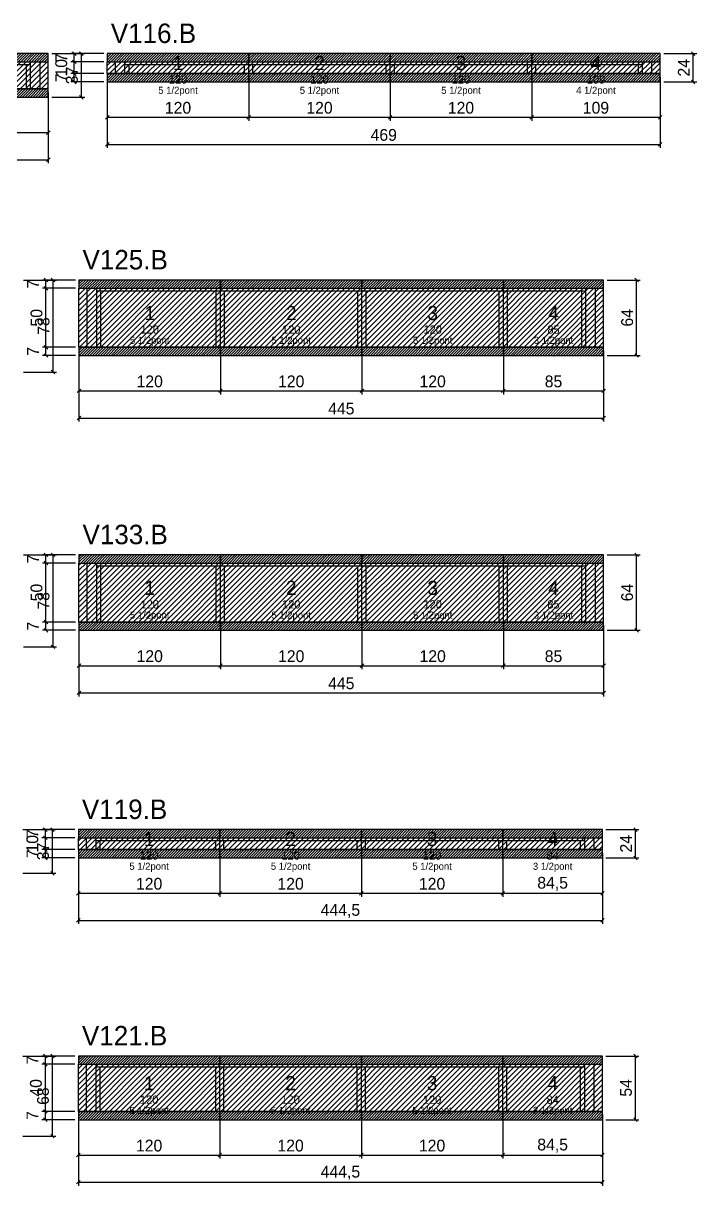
# Model space of a CAD drawing. Extents: x -69 to 3070, y -7480 to 1250.
# Drawn here: x 641 to 1212, y -4122 to -3136 of the extents above; entities that cross this region are included whole.
import ezdxf
from ezdxf.enums import TextEntityAlignment as Align

# ---------------------------------------------------------------- set-up
doc = ezdxf.new("R2010")
doc.units = 0
for name, color, linetype in [('5', 5, 'Continuous'), ('COTA', 241, 'Continuous'), ('NOMENCLATURA', 7, 'Continuous'), ('Painéis', 200, 'Continuous'), ('Reaproveitamento', 251, 'Continuous'), ('SARR_2.2x7', 40, 'Continuous'), ('SARR_3.5x7', 81, 'Continuous'), ('SCO-___-LAJ', 224, 'Continuous'), ('texto', 7, 'Continuous')]:
    doc.layers.add(name, color=color, linetype=linetype)
doc.dimstyles.new('PAINEL', dxfattribs={"dimtxt": 10, "dimasz": 3, "dimexe": 3, "dimexo": 3, "dimgap": 3, "dimtad": 1, "dimblk": 'OBLIQUE', "dimblk1": 'OBLIQUE', "dimcen": 2.5, "dimclrd": 4, "dimclre": 4, "dimclrt": 240, "dimazin": 3, "dimtfac": 1, "dimtmove": 0, "dimatfit": 3})

# ---------------------------------------------------------------- blocks, each defined once
blk = doc.blocks.new('_OBLIQUE')
at = {"color": 0, "linetype": 'BYBLOCK'}
blk.add_line((-0.5, -0.5), (0.5, 0.5), dxfattribs=at)

msp = doc.modelspace()

# ---------------------------------------------------------------- hatches: boundary and pattern name
at = {"layer": 'COTA'}
h = msp.add_hatch(dxfattribs=at)
h.set_pattern_fill('ANSI31', scale=0.5)
h.paths.add_polyline_path([(553, -3169), (662, -3169), (662, -3162), (553, -3162)])
h = msp.add_hatch(dxfattribs=at)
h.set_pattern_fill('ANSI31', scale=0.5)
h.paths.add_polyline_path([(712, -3169), (832, -3169), (832, -3162), (712, -3162)])
h = msp.add_hatch(dxfattribs=at)
h.set_pattern_fill('ANSI31', scale=0.5)
h.paths.add_polyline_path([(832, -3169), (952, -3169), (952, -3162), (832, -3162)])
h = msp.add_hatch(dxfattribs=at)
h.set_pattern_fill('ANSI31', scale=0.5)
h.paths.add_polyline_path([(952, -3169), (1072, -3169), (1072, -3162), (952, -3162)])
h = msp.add_hatch(dxfattribs=at)
h.set_pattern_fill('ANSI31', scale=0.5)
h.paths.add_polyline_path([(1072, -3169), (1181, -3169), (1181, -3162), (1072, -3162)])
h = msp.add_hatch(dxfattribs=at)
h.set_pattern_fill('ANSI31', scale=0.5)
h.paths.add_polyline_path([(712, -3186), (832, -3186), (832, -3179), (712, -3179)])
h = msp.add_hatch(dxfattribs=at)
h.set_pattern_fill('ANSI31', scale=0.5)
h.paths.add_polyline_path([(832, -3186), (952, -3186), (952, -3179), (832, -3179)])
h = msp.add_hatch(dxfattribs=at)
h.set_pattern_fill('ANSI31', scale=0.5)
h.paths.add_polyline_path([(952, -3186), (1072, -3186), (1072, -3179), (952, -3179)])
h = msp.add_hatch(dxfattribs=at)
h.set_pattern_fill('ANSI31', scale=0.5)
h.paths.add_polyline_path([(1072, -3186), (1181, -3186), (1181, -3179), (1072, -3179)])
h = msp.add_hatch(dxfattribs=at)
h.set_pattern_fill('ANSI31', scale=0.5)
h.paths.add_polyline_path([(553, -3199), (662, -3199), (662, -3192), (553, -3192)])
h = msp.add_hatch(dxfattribs=at)
h.set_pattern_fill('ANSI31', scale=0.5)
h.paths.add_polyline_path([(688, -3361), (808, -3361), (808, -3354), (688, -3354)])
h = msp.add_hatch(dxfattribs=at)
h.set_pattern_fill('ANSI31', scale=0.5)
h.paths.add_polyline_path([(808, -3361), (928, -3361), (928, -3354), (808, -3354)])
h = msp.add_hatch(dxfattribs=at)
h.set_pattern_fill('ANSI31', scale=0.5)
h.paths.add_polyline_path([(928, -3361), (1048, -3361), (1048, -3354), (928, -3354)])
h = msp.add_hatch(dxfattribs=at)
h.set_pattern_fill('ANSI31', scale=0.5)
h.paths.add_polyline_path([(1048, -3361), (1133, -3361), (1133, -3354), (1048, -3354)])
h = msp.add_hatch(dxfattribs=at)
h.set_pattern_fill('ANSI31', scale=0.5)
h.paths.add_polyline_path([(688, -3418), (808, -3418), (808, -3411), (688, -3411)])
h = msp.add_hatch(dxfattribs=at)
h.set_pattern_fill('ANSI31', scale=0.5)
h.paths.add_polyline_path([(808, -3418), (928, -3418), (928, -3411), (808, -3411)])
h = msp.add_hatch(dxfattribs=at)
h.set_pattern_fill('ANSI31', scale=0.5)
h.paths.add_polyline_path([(928, -3418), (1048, -3418), (1048, -3411), (928, -3411)])
h = msp.add_hatch(dxfattribs=at)
h.set_pattern_fill('ANSI31', scale=0.5)
h.paths.add_polyline_path([(1048, -3418), (1133, -3418), (1133, -3411), (1048, -3411)])
h = msp.add_hatch(dxfattribs=at)
h.set_pattern_fill('ANSI31', scale=0.5)
h.paths.add_polyline_path([(688, -3594), (808, -3594), (808, -3587), (688, -3587)])
h = msp.add_hatch(dxfattribs=at)
h.set_pattern_fill('ANSI31', scale=0.5)
h.paths.add_polyline_path([(808, -3594), (928, -3594), (928, -3587), (808, -3587)])
h = msp.add_hatch(dxfattribs=at)
h.set_pattern_fill('ANSI31', scale=0.5)
h.paths.add_polyline_path([(928, -3594), (1048, -3594), (1048, -3587), (928, -3587)])
h = msp.add_hatch(dxfattribs=at)
h.set_pattern_fill('ANSI31', scale=0.5)
h.paths.add_polyline_path([(1048, -3594), (1133, -3594), (1133, -3587), (1048, -3587)])
h = msp.add_hatch(dxfattribs=at)
h.set_pattern_fill('ANSI31', scale=0.5)
h.paths.add_polyline_path([(688, -3651), (808, -3651), (808, -3644), (688, -3644)])
h = msp.add_hatch(dxfattribs=at)
h.set_pattern_fill('ANSI31', scale=0.5)
h.paths.add_polyline_path([(808, -3651), (928, -3651), (928, -3644), (808, -3644)])
h = msp.add_hatch(dxfattribs=at)
h.set_pattern_fill('ANSI31', scale=0.5)
h.paths.add_polyline_path([(928, -3651), (1048, -3651), (1048, -3644), (928, -3644)])
h = msp.add_hatch(dxfattribs=at)
h.set_pattern_fill('ANSI31', scale=0.5)
h.paths.add_polyline_path([(1048, -3651), (1133, -3651), (1133, -3644), (1048, -3644)])
h = msp.add_hatch(dxfattribs=at)
h.set_pattern_fill('ANSI31', scale=0.5)
h.paths.add_polyline_path([(687.5, -3827), (807.5, -3827), (807.5, -3820), (687.5, -3820)])
h = msp.add_hatch(dxfattribs=at)
h.set_pattern_fill('ANSI31', scale=0.5)
h.paths.add_polyline_path([(807.5, -3827), (927.5, -3827), (927.5, -3820), (807.5, -3820)])
h = msp.add_hatch(dxfattribs=at)
h.set_pattern_fill('ANSI31', scale=0.5)
h.paths.add_polyline_path([(927.5, -3827), (1047.5, -3827), (1047.5, -3820), (927.5, -3820)])
h = msp.add_hatch(dxfattribs=at)
h.set_pattern_fill('ANSI31', scale=0.5)
h.paths.add_polyline_path([(1047.5, -3827), (1132, -3827), (1132, -3820), (1047.5, -3820)])
h = msp.add_hatch(dxfattribs=at)
h.set_pattern_fill('ANSI31', scale=0.5)
h.paths.add_polyline_path([(687.5, -3844), (807.5, -3844), (807.5, -3837), (687.5, -3837)])
h = msp.add_hatch(dxfattribs=at)
h.set_pattern_fill('ANSI31', scale=0.5)
h.paths.add_polyline_path([(807.5, -3844), (927.5, -3844), (927.5, -3837), (807.5, -3837)])
h = msp.add_hatch(dxfattribs=at)
h.set_pattern_fill('ANSI31', scale=0.5)
h.paths.add_polyline_path([(927.5, -3844), (1047.5, -3844), (1047.5, -3837), (927.5, -3837)])
h = msp.add_hatch(dxfattribs=at)
h.set_pattern_fill('ANSI31', scale=0.5)
h.paths.add_polyline_path([(1047.5, -3844), (1132, -3844), (1132, -3837), (1047.5, -3837)])
h = msp.add_hatch(dxfattribs=at)
h.set_pattern_fill('ANSI31', scale=0.5)
h.paths.add_polyline_path([(687.5, -4019), (807.5, -4019), (807.5, -4012), (687.5, -4012)])
h = msp.add_hatch(dxfattribs=at)
h.set_pattern_fill('ANSI31', scale=0.5)
h.paths.add_polyline_path([(807.5, -4019), (927.5, -4019), (927.5, -4012), (807.5, -4012)])
h = msp.add_hatch(dxfattribs=at)
h.set_pattern_fill('ANSI31', scale=0.5)
h.paths.add_polyline_path([(927.5, -4019), (1047.5, -4019), (1047.5, -4012), (927.5, -4012)])
h = msp.add_hatch(dxfattribs=at)
h.set_pattern_fill('ANSI31', scale=0.5)
h.paths.add_polyline_path([(1047.5, -4019), (1132, -4019), (1132, -4012), (1047.5, -4012)])
h = msp.add_hatch(dxfattribs=at)
h.set_pattern_fill('ANSI31', scale=0.5)
h.paths.add_polyline_path([(687.5, -4066), (807.5, -4066), (807.5, -4059), (687.5, -4059)])
h = msp.add_hatch(dxfattribs=at)
h.set_pattern_fill('ANSI31', scale=0.5)
h.paths.add_polyline_path([(807.5, -4066), (927.5, -4066), (927.5, -4059), (807.5, -4059)])
h = msp.add_hatch(dxfattribs=at)
h.set_pattern_fill('ANSI31', scale=0.5)
h.paths.add_polyline_path([(927.5, -4066), (1047.5, -4066), (1047.5, -4059), (927.5, -4059)])
h = msp.add_hatch(dxfattribs=at)
h.set_pattern_fill('ANSI31', scale=0.5)
h.paths.add_polyline_path([(1047.5, -4066), (1132, -4066), (1132, -4059), (1047.5, -4059)])
at = {"layer": 'Reaproveitamento'}
h = msp.add_hatch(dxfattribs=at)
h.set_pattern_fill('ANSI31')
h.paths.add_polyline_path([(553, -3192), (662, -3192), (662, -3169), (553, -3169)])
h = msp.add_hatch(dxfattribs=at)
h.set_pattern_fill('ANSI31')
h.paths.add_polyline_path([(712, -3179), (832, -3179), (832, -3169), (712, -3169)])
h = msp.add_hatch(dxfattribs=at)
h.set_pattern_fill('ANSI31')
h.paths.add_polyline_path([(832, -3179), (952, -3179), (952, -3169), (832, -3169)])
h = msp.add_hatch(dxfattribs=at)
h.set_pattern_fill('ANSI31')
h.paths.add_polyline_path([(952, -3179), (1072, -3179), (1072, -3169), (952, -3169)])
h = msp.add_hatch(dxfattribs=at)
h.set_pattern_fill('ANSI31')
h.paths.add_polyline_path([(1072, -3179), (1181, -3179), (1181, -3169), (1072, -3169)])
h = msp.add_hatch(dxfattribs=at)
h.set_pattern_fill('ANSI31')
h.paths.add_polyline_path([(688, -3411), (808, -3411), (808, -3361), (688, -3361)])
h = msp.add_hatch(dxfattribs=at)
h.set_pattern_fill('ANSI31')
h.paths.add_polyline_path([(808, -3411), (928, -3411), (928, -3361), (808, -3361)])
h = msp.add_hatch(dxfattribs=at)
h.set_pattern_fill('ANSI31')
h.paths.add_polyline_path([(928, -3411), (1048, -3411), (1048, -3361), (928, -3361)])
h = msp.add_hatch(dxfattribs=at)
h.set_pattern_fill('ANSI31')
h.paths.add_polyline_path([(1048, -3411), (1133, -3411), (1133, -3361), (1048, -3361)])
h = msp.add_hatch(dxfattribs=at)
h.set_pattern_fill('ANSI31')
h.paths.add_polyline_path([(688, -3644), (808, -3644), (808, -3594), (688, -3594)])
h = msp.add_hatch(dxfattribs=at)
h.set_pattern_fill('ANSI31')
h.paths.add_polyline_path([(808, -3644), (928, -3644), (928, -3594), (808, -3594)])
h = msp.add_hatch(dxfattribs=at)
h.set_pattern_fill('ANSI31')
h.paths.add_polyline_path([(928, -3644), (1048, -3644), (1048, -3594), (928, -3594)])
h = msp.add_hatch(dxfattribs=at)
h.set_pattern_fill('ANSI31')
h.paths.add_polyline_path([(1048, -3644), (1133, -3644), (1133, -3594), (1048, -3594)])
h = msp.add_hatch(dxfattribs=at)
h.set_pattern_fill('ANSI31')
h.paths.add_polyline_path([(687.5, -3837), (807.5, -3837), (807.5, -3827), (687.5, -3827)])
h = msp.add_hatch(dxfattribs=at)
h.set_pattern_fill('ANSI31')
h.paths.add_polyline_path([(807.5, -3837), (927.5, -3837), (927.5, -3827), (807.5, -3827)])
h = msp.add_hatch(dxfattribs=at)
h.set_pattern_fill('ANSI31')
h.paths.add_polyline_path([(927.5, -3837), (1047.5, -3837), (1047.5, -3827), (927.5, -3827)])
h = msp.add_hatch(dxfattribs=at)
h.set_pattern_fill('ANSI31')
h.paths.add_polyline_path([(1047.5, -3837), (1132, -3837), (1132, -3827), (1047.5, -3827)])
h = msp.add_hatch(dxfattribs=at)
h.set_pattern_fill('ANSI31')
h.paths.add_polyline_path([(687.5, -4059), (807.5, -4059), (807.5, -4019), (687.5, -4019)])
h = msp.add_hatch(dxfattribs=at)
h.set_pattern_fill('ANSI31')
h.paths.add_polyline_path([(807.5, -4059), (927.5, -4059), (927.5, -4019), (807.5, -4019)])
h = msp.add_hatch(dxfattribs=at)
h.set_pattern_fill('ANSI31')
h.paths.add_polyline_path([(927.5, -4059), (1047.5, -4059), (1047.5, -4019), (927.5, -4019)])
h = msp.add_hatch(dxfattribs=at)
h.set_pattern_fill('ANSI31')
h.paths.add_polyline_path([(1047.5, -4059), (1132, -4059), (1132, -4019), (1047.5, -4019)])

# ---------------------------------------------------------------- linework, layer by layer
at = {"layer": 'Painéis'}
for p, q in [((553, -3169), (662, -3169)), ((662, -3192), (662, -3169)), ((712, -3169), (832, -3169)), ((712, -3179), (712, -3169)), ((832, -3179), (832, -3169)), ((832, -3179), (832, -3169)), ((832, -3169), (952, -3169)), ((832, -3179), (832, -3169)), ((952, -3179), (952, -3169)), ((952, -3179), (952, -3169)), ((952, -3169), (1072, -3169)), ((952, -3179), (952, -3169)), ((1072, -3179), (1072, -3169)), ((1072, -3179), (1072, -3169)), ((1072, -3169), (1181, -3169)), ((1072, -3179), (1072, -3169)), ((1181, -3179), (1181, -3169)), ((712, -3179), (832, -3179)), ((832, -3179), (952, -3179)), ((952, -3179), (1072, -3179)), ((1072, -3179), (1181, -3179)), ((553, -3192), (662, -3192)), ((688, -3361), (808, -3361)), ((688, -3411), (688, -3361)), ((808, -3411), (808, -3361)), ((808, -3411), (808, -3361)), ((808, -3361), (928, -3361)), ((808, -3411), (808, -3361)), ((928, -3411), (928, -3361)), ((928, -3411), (928, -3361)), ((928, -3361), (1048, -3361)), ((928, -3411), (928, -3361)), ((1048, -3411), (1048, -3361)), ((1048, -3411), (1048, -3361)), ((1048, -3361), (1133, -3361)), ((1048, -3411), (1048, -3361)), ((1133, -3411), (1133, -3361)), ((688, -3411), (808, -3411)), ((808, -3411), (928, -3411)), ((928, -3411), (1048, -3411)), ((1048, -3411), (1133, -3411)), ((688, -3594), (808, -3594)), ((688, -3644), (688, -3594)), ((808, -3644), (808, -3594)), ((808, -3644), (808, -3594)), ((808, -3594), (928, -3594)), ((808, -3644), (808, -3594)), ((928, -3644), (928, -3594)), ((928, -3644), (928, -3594)), ((928, -3594), (1048, -3594)), ((928, -3644), (928, -3594)), ((1048, -3644), (1048, -3594)), ((1048, -3644), (1048, -3594)), ((1048, -3594), (1133, -3594)), ((1048, -3644), (1048, -3594)), ((1133, -3644), (1133, -3594)), ((688, -3644), (808, -3644)), ((808, -3644), (928, -3644)), ((928, -3644), (1048, -3644)), ((1048, -3644), (1133, -3644)), ((687.5, -3827), (807.5, -3827)), ((687.5, -3837), (687.5, -3827)), ((807.5, -3837), (807.5, -3827)), ((807.5, -3837), (807.5, -3827)), ((807.5, -3827), (927.5, -3827)), ((807.5, -3837), (807.5, -3827)), ((927.5, -3837), (927.5, -3827)), ((927.5, -3837), (927.5, -3827)), ((927.5, -3827), (1047.5, -3827)), ((927.5, -3837), (927.5, -3827)), ((1047.5, -3837), (1047.5, -3827)), ((1047.5, -3837), (1047.5, -3827)), ((1047.5, -3827), (1132, -3827)), ((1047.5, -3837), (1047.5, -3827)), ((1132, -3837), (1132, -3827)), ((687.5, -3837), (807.5, -3837)), ((807.5, -3837), (927.5, -3837)), ((927.5, -3837), (1047.5, -3837)), ((1047.5, -3837), (1132, -3837)), ((687.5, -4019), (807.5, -4019)), ((687.5, -4059), (687.5, -4019)), ((807.5, -4059), (807.5, -4019)), ((807.5, -4059), (807.5, -4019)), ((807.5, -4019), (927.5, -4019)), ((807.5, -4059), (807.5, -4019)), ((927.5, -4059), (927.5, -4019)), ((927.5, -4059), (927.5, -4019)), ((927.5, -4019), (1047.5, -4019)), ((927.5, -4059), (927.5, -4019)), ((1047.5, -4059), (1047.5, -4019)), ((1047.5, -4059), (1047.5, -4019)), ((1047.5, -4019), (1132, -4019)), ((1047.5, -4059), (1047.5, -4019)), ((1132, -4059), (1132, -4019)), ((687.5, -4059), (807.5, -4059)), ((807.5, -4059), (927.5, -4059)), ((927.5, -4059), (1047.5, -4059)), ((1047.5, -4059), (1132, -4059))]:
    msp.add_line(p, q, dxfattribs=at)
at = {"layer": 'SARR_2.2x7'}
for p, q in [((553, -3171.2), (647, -3171.2)), ((655, -3192), (655, -3169)), ((719, -3179), (719, -3169)), ((727, -3171.2), (832, -3171.2)), ((832, -3171.2), (952, -3171.2)), ((952, -3171.2), (1072, -3171.2)), ((1072, -3171.2), (1166, -3171.2)), ((1174, -3179), (1174, -3169)), ((695, -3411), (695, -3361)), ((1126, -3411), (1126, -3361)), ((703, -3363.2), (808, -3363.2)), ((808, -3363.2), (928, -3363.2)), ((928, -3363.2), (1048, -3363.2)), ((1048, -3363.2), (1118, -3363.2)), ((695, -3644), (695, -3594)), ((703, -3596.2), (808, -3596.2)), ((808, -3596.2), (928, -3596.2)), ((928, -3596.2), (1048, -3596.2)), ((1048, -3596.2), (1118, -3596.2)), ((1126, -3644), (1126, -3594)), ((694.5, -3837), (694.5, -3827)), ((702.5, -3829.2), (807.5, -3829.2)), ((807.5, -3829.2), (927.5, -3829.2)), ((927.5, -3829.2), (1047.5, -3829.2)), ((1047.5, -3829.2), (1117, -3829.2)), ((1125, -3837), (1125, -3827)), ((694.5, -4059), (694.5, -4019)), ((702.5, -4021.2), (807.5, -4021.2)), ((807.5, -4021.2), (927.5, -4021.2)), ((927.5, -4021.2), (1047.5, -4021.2)), ((1047.5, -4021.2), (1117, -4021.2)), ((1125, -4059), (1125, -4019))]:
    msp.add_line(p, q, dxfattribs=at)
at = {"layer": 'SARR_3.5x7'}
for p, q in [((643.5, -3192), (643.5, -3171.2)), ((647, -3192), (647, -3169)), ((727, -3179), (727, -3169)), ((730.5, -3179), (730.5, -3171.2)), ((828.5, -3179), (828.5, -3171.2)), ((832, -3179), (832, -3169)), ((832, -3179), (832, -3169)), ((835.5, -3179), (835.5, -3171.2)), ((948.5, -3179), (948.5, -3171.2)), ((952, -3179), (952, -3169)), ((952, -3179), (952, -3169)), ((955.5, -3179), (955.5, -3171.2)), ((1068.5, -3179), (1068.5, -3171.2)), ((1072, -3179), (1072, -3169)), ((1072, -3179), (1072, -3169)), ((1075.5, -3179), (1075.5, -3171.2)), ((1162.5, -3179), (1162.5, -3171.2)), ((1166, -3179), (1166, -3169)), ((727, -3179), (730.5, -3179)), ((828.5, -3179), (832, -3179)), ((832, -3179), (835.5, -3179)), ((948.5, -3179), (952, -3179)), ((952, -3179), (955.5, -3179)), ((1068.5, -3179), (1072, -3179)), ((1072, -3179), (1075.5, -3179)), ((1162.5, -3179), (1166, -3179)), ((643.5, -3192), (647, -3192)), ((703, -3411), (703, -3361)), ((808, -3411), (808, -3361)), ((808, -3411), (808, -3361)), ((928, -3411), (928, -3361)), ((928, -3411), (928, -3361)), ((1048, -3411), (1048, -3361)), ((1048, -3411), (1048, -3361)), ((1118, -3411), (1118, -3361)), ((706.5, -3411), (706.5, -3363.2)), ((804.5, -3411), (804.5, -3363.2)), ((811.5, -3411), (811.5, -3363.2)), ((924.5, -3411), (924.5, -3363.2)), ((931.5, -3411), (931.5, -3363.2)), ((1044.5, -3411), (1044.5, -3363.2)), ((1051.5, -3411), (1051.5, -3363.2)), ((1114.5, -3411), (1114.5, -3363.2)), ((703, -3411), (706.5, -3411)), ((804.5, -3411), (808, -3411)), ((808, -3411), (811.5, -3411)), ((924.5, -3411), (928, -3411)), ((928, -3411), (931.5, -3411)), ((1044.5, -3411), (1048, -3411)), ((1048, -3411), (1051.5, -3411)), ((1114.5, -3411), (1118, -3411)), ((703, -3644), (703, -3594)), ((706.5, -3644), (706.5, -3596.2)), ((804.5, -3644), (804.5, -3596.2)), ((808, -3644), (808, -3594)), ((808, -3644), (808, -3594)), ((811.5, -3644), (811.5, -3596.2)), ((924.5, -3644), (924.5, -3596.2)), ((928, -3644), (928, -3594)), ((928, -3644), (928, -3594)), ((931.5, -3644), (931.5, -3596.2)), ((1044.5, -3644), (1044.5, -3596.2)), ((1048, -3644), (1048, -3594)), ((1048, -3644), (1048, -3594)), ((1051.5, -3644), (1051.5, -3596.2)), ((1114.5, -3644), (1114.5, -3596.2)), ((1118, -3644), (1118, -3594)), ((703, -3644), (706.5, -3644)), ((804.5, -3644), (808, -3644)), ((808, -3644), (811.5, -3644)), ((924.5, -3644), (928, -3644)), ((928, -3644), (931.5, -3644)), ((1044.5, -3644), (1048, -3644)), ((1048, -3644), (1051.5, -3644)), ((1114.5, -3644), (1118, -3644)), ((702.5, -3837), (702.5, -3827)), ((706, -3837), (706, -3829.2)), ((804, -3837), (804, -3829.2)), ((807.5, -3837), (807.5, -3827)), ((807.5, -3837), (807.5, -3827)), ((811, -3837), (811, -3829.2)), ((924, -3837), (924, -3829.2)), ((927.5, -3837), (927.5, -3827)), ((927.5, -3837), (927.5, -3827)), ((931, -3837), (931, -3829.2)), ((1044, -3837), (1044, -3829.2)), ((1047.5, -3837), (1047.5, -3827)), ((1047.5, -3837), (1047.5, -3827)), ((1051, -3837), (1051, -3829.2)), ((1113.5, -3837), (1113.5, -3829.2)), ((1117, -3837), (1117, -3827)), ((702.5, -3837), (706, -3837)), ((804, -3837), (807.5, -3837)), ((807.5, -3837), (811, -3837)), ((924, -3837), (927.5, -3837)), ((927.5, -3837), (931, -3837)), ((1044, -3837), (1047.5, -3837)), ((1047.5, -3837), (1051, -3837)), ((1113.5, -3837), (1117, -3837)), ((702.5, -4059), (702.5, -4019)), ((706, -4059), (706, -4021.2)), ((804, -4059), (804, -4021.2)), ((807.5, -4059), (807.5, -4019)), ((807.5, -4059), (807.5, -4019)), ((811, -4059), (811, -4021.2)), ((924, -4059), (924, -4021.2)), ((927.5, -4059), (927.5, -4019)), ((927.5, -4059), (927.5, -4019)), ((931, -4059), (931, -4021.2)), ((1044, -4059), (1044, -4021.2)), ((1047.5, -4059), (1047.5, -4019)), ((1047.5, -4059), (1047.5, -4019)), ((1051, -4059), (1051, -4021.2)), ((1113.5, -4059), (1113.5, -4021.2)), ((1117, -4059), (1117, -4019)), ((702.5, -4059), (706, -4059)), ((804, -4059), (807.5, -4059)), ((807.5, -4059), (811, -4059)), ((924, -4059), (927.5, -4059)), ((927.5, -4059), (931, -4059)), ((1044, -4059), (1047.5, -4059)), ((1047.5, -4059), (1051, -4059)), ((1113.5, -4059), (1117, -4059))]:
    msp.add_line(p, q, dxfattribs=at)
at = {"layer": 'SCO-___-LAJ'}
for points in [[(553, -3169), (662, -3169), (662, -3162), (553, -3162)], [(712, -3169), (832, -3169), (832, -3162), (712, -3162)], [(832, -3169), (952, -3169), (952, -3162), (832, -3162)], [(952, -3169), (1072, -3169), (1072, -3162), (952, -3162)], [(1072, -3169), (1181, -3169), (1181, -3162), (1072, -3162)], [(712, -3186), (832, -3186), (832, -3179), (712, -3179)], [(832, -3186), (952, -3186), (952, -3179), (832, -3179)], [(952, -3186), (1072, -3186), (1072, -3179), (952, -3179)], [(1072, -3186), (1181, -3186), (1181, -3179), (1072, -3179)], [(553, -3199), (662, -3199), (662, -3192), (553, -3192)], [(688, -3361), (808, -3361), (808, -3354), (688, -3354)], [(808, -3361), (928, -3361), (928, -3354), (808, -3354)], [(928, -3361), (1048, -3361), (1048, -3354), (928, -3354)], [(1048, -3361), (1133, -3361), (1133, -3354), (1048, -3354)], [(688, -3418), (808, -3418), (808, -3411), (688, -3411)], [(808, -3418), (928, -3418), (928, -3411), (808, -3411)], [(928, -3418), (1048, -3418), (1048, -3411), (928, -3411)], [(1048, -3418), (1133, -3418), (1133, -3411), (1048, -3411)], [(688, -3594), (808, -3594), (808, -3587), (688, -3587)], [(808, -3594), (928, -3594), (928, -3587), (808, -3587)], [(928, -3594), (1048, -3594), (1048, -3587), (928, -3587)], [(1048, -3594), (1133, -3594), (1133, -3587), (1048, -3587)], [(688, -3651), (808, -3651), (808, -3644), (688, -3644)], [(808, -3651), (928, -3651), (928, -3644), (808, -3644)], [(928, -3651), (1048, -3651), (1048, -3644), (928, -3644)], [(1048, -3651), (1133, -3651), (1133, -3644), (1048, -3644)], [(687.5, -3827), (807.5, -3827), (807.5, -3820), (687.5, -3820)], [(807.5, -3827), (927.5, -3827), (927.5, -3820), (807.5, -3820)], [(927.5, -3827), (1047.5, -3827), (1047.5, -3820), (927.5, -3820)], [(1047.5, -3827), (1132, -3827), (1132, -3820), (1047.5, -3820)], [(687.5, -3844), (807.5, -3844), (807.5, -3837), (687.5, -3837)], [(807.5, -3844), (927.5, -3844), (927.5, -3837), (807.5, -3837)], [(927.5, -3844), (1047.5, -3844), (1047.5, -3837), (927.5, -3837)], [(1047.5, -3844), (1132, -3844), (1132, -3837), (1047.5, -3837)], [(687.5, -4019), (807.5, -4019), (807.5, -4012), (687.5, -4012)], [(807.5, -4019), (927.5, -4019), (927.5, -4012), (807.5, -4012)], [(927.5, -4019), (1047.5, -4019), (1047.5, -4012), (927.5, -4012)], [(1047.5, -4019), (1132, -4019), (1132, -4012), (1047.5, -4012)], [(687.5, -4066), (807.5, -4066), (807.5, -4059), (687.5, -4059)], [(807.5, -4066), (927.5, -4066), (927.5, -4059), (807.5, -4059)], [(927.5, -4066), (1047.5, -4066), (1047.5, -4059), (927.5, -4059)], [(1047.5, -4066), (1132, -4066), (1132, -4059), (1047.5, -4059)]]:
    msp.add_lwpolyline(points, close=True, dxfattribs=at)

# ---------------------------------------------------------------- texts
at = {"layer": '5'}
for s, height, p in [('1', 12, (772, -3170)), ('2', 12, (892, -3170)), ('3', 12, (1012, -3170)), ('4', 12, (1126.5, -3170)), ('120', 7, (772, -3184)), ('120', 7, (892, -3184)), ('120', 7, (1012, -3184)), ('109', 7, (1126.5, -3184)), ('1', 12, (748, -3382)), ('2', 12, (868, -3382)), ('3', 12, (988, -3382)), ('4', 12, (1090.5, -3382)), ('120', 7, (748, -3396)), ('120', 7, (868, -3396)), ('120', 7, (988, -3396)), ('85', 7, (1090.5, -3396)), ('1', 12, (748, -3615)), ('2', 12, (868, -3615)), ('3', 12, (988, -3615)), ('4', 12, (1090.5, -3615)), ('120', 7, (748, -3629)), ('120', 7, (868, -3629)), ('120', 7, (988, -3629)), ('85', 7, (1090.5, -3629)), ('1', 12, (747.5, -3828)), ('2', 12, (867.5, -3828)), ('3', 12, (987.5, -3828)), ('4', 12, (1089.75, -3828)), ('120', 7, (747.5, -3842)), ('120', 7, (867.5, -3842)), ('120', 7, (987.5, -3842)), ('84', 7, (1089.75, -3842)), ('1', 12, (747.5, -4035)), ('2', 12, (867.5, -4035)), ('3', 12, (987.5, -4035)), ('4', 12, (1089.75, -4035)), ('120', 7, (747.5, -4049)), ('120', 7, (867.5, -4049)), ('120', 7, (987.5, -4049)), ('84', 7, (1089.75, -4049))]:
    msp.add_text(s, height=height, dxfattribs=at).set_placement(p, align=Align.MIDDLE_CENTER)
at = {"layer": 'NOMENCLATURA'}
for s, p in [('V116.B', (715, -3153)), ('V125.B', (691, -3345)), ('V133.B', (691, -3578)), ('V119.B', (690.5, -3811)), ('V121.B', (690.5, -4003))]:
    msp.add_text(s, height=16.5, dxfattribs=at).set_placement(p)
at = {"layer": 'texto', "char_height": 6, "attachment_point": 5}
for s, insert in [('5 1/2pont', (772, -3194)), ('5 1/2pont', (892, -3194)), ('5 1/2pont', (1012, -3194)), ('4 1/2pont', (1126.5, -3194)), ('5 1/2pont', (748, -3406)), ('5 1/2pont', (868, -3406)), ('5 1/2pont', (988, -3406)), ('3 1/2pont', (1090.5, -3406)), ('5 1/2pont', (748, -3639)), ('5 1/2pont', (868, -3639)), ('5 1/2pont', (988, -3639)), ('3 1/2pont', (1090.5, -3639)), ('5 1/2pont', (747.5, -3852)), ('5 1/2pont', (867.5, -3852)), ('5 1/2pont', (987.5, -3852)), ('3 1/2pont', (1089.75, -3852)), ('5 1/2pont', (747.5, -4059)), ('5 1/2pont', (867.5, -4059)), ('5 1/2pont', (987.5, -4059)), ('3 1/2pont', (1089.75, -4059))]:
    msp.add_mtext(s, dxfattribs=dict(at, insert=insert))

# ---------------------------------------------------------------- dimensions: what is measured, and where the dimension line sits
at = {"layer": 'COTA'}
for base, p1, p2 in [((690, -3199), (662, -3199), (662, -3162)), ((684, -3169), (712, -3169), (712, -3162)), ((1209, -3186), (1181, -3186), (1181, -3162)), ((684, -3179), (712, -3179), (712, -3169)), ((684, -3186), (712, -3186), (712, -3179)), ((666, -3432), (638, -3432), (638, -3354)), ((660, -3361), (688, -3361), (688, -3354)), ((660, -3411), (688, -3411), (688, -3361)), ((1161, -3418), (1133, -3418), (1133, -3354)), ((660, -3418), (688, -3418), (688, -3411)), ((666, -3665), (638, -3665), (638, -3587)), ((660, -3594), (688, -3594), (688, -3587)), ((1161, -3651), (1133, -3651), (1133, -3587)), ((660, -3644), (688, -3644), (688, -3594)), ((660, -3651), (688, -3651), (688, -3644)), ((665.5, -3857), (637.5, -3857), (637.5, -3820)), ((659.5, -3827), (687.5, -3827), (687.5, -3820)), ((659.5, -3837), (687.5, -3837), (687.5, -3827)), ((1160, -3844), (1132, -3844), (1132, -3820)), ((659.5, -3844), (687.5, -3844), (687.5, -3837)), ((665.5, -4080), (637.5, -4080), (637.5, -4012)), ((659.5, -4019), (687.5, -4019), (687.5, -4012)), ((1160, -4066), (1132, -4066), (1132, -4012)), ((659.5, -4059), (687.5, -4059), (687.5, -4019)), ((659.5, -4066), (687.5, -4066), (687.5, -4059))]:
    msp.add_linear_dim(base=base, p1=p1, p2=p2, angle=90, dimstyle='PAINEL', dxfattribs=at).render()
for base, p1, p2 in [((712, -3216), (712, -3179), (832, -3179)), ((712, -3239), (712, -3179), (1181, -3179)), ((832, -3216), (832, -3179), (952, -3179)), ((952, -3216), (952, -3179), (1072, -3179)), ((1072, -3216), (1072, -3179), (1181, -3179)), ((193, -3252), (193, -3192), (662, -3192)), ((553, -3229), (553, -3192), (662, -3192)), ((688, -3448), (688, -3411), (808, -3411)), ((688, -3471), (688, -3411), (1133, -3411)), ((808, -3448), (808, -3411), (928, -3411)), ((928, -3448), (928, -3411), (1048, -3411)), ((1048, -3448), (1048, -3411), (1133, -3411)), ((688, -3681), (688, -3644), (808, -3644)), ((688, -3704), (688, -3644), (1133, -3644)), ((808, -3681), (808, -3644), (928, -3644)), ((928, -3681), (928, -3644), (1048, -3644)), ((1048, -3681), (1048, -3644), (1133, -3644)), ((687.5, -3874), (687.5, -3837), (807.5, -3837)), ((687.5, -3897), (687.5, -3837), (1132, -3837)), ((807.5, -3874), (807.5, -3837), (927.5, -3837)), ((927.5, -3874), (927.5, -3837), (1047.5, -3837)), ((1047.5, -3874), (1047.5, -3837), (1132, -3837)), ((687.5, -4096), (687.5, -4059), (807.5, -4059)), ((687.5, -4119), (687.5, -4059), (1132, -4059)), ((807.5, -4096), (807.5, -4059), (927.5, -4059)), ((927.5, -4096), (927.5, -4059), (1047.5, -4059)), ((1047.5, -4096), (1047.5, -4059), (1132, -4059))]:
    msp.add_linear_dim(base=base, p1=p1, p2=p2, dimstyle='PAINEL', dxfattribs=at).render()

doc.saveas('drawing.dxf')
